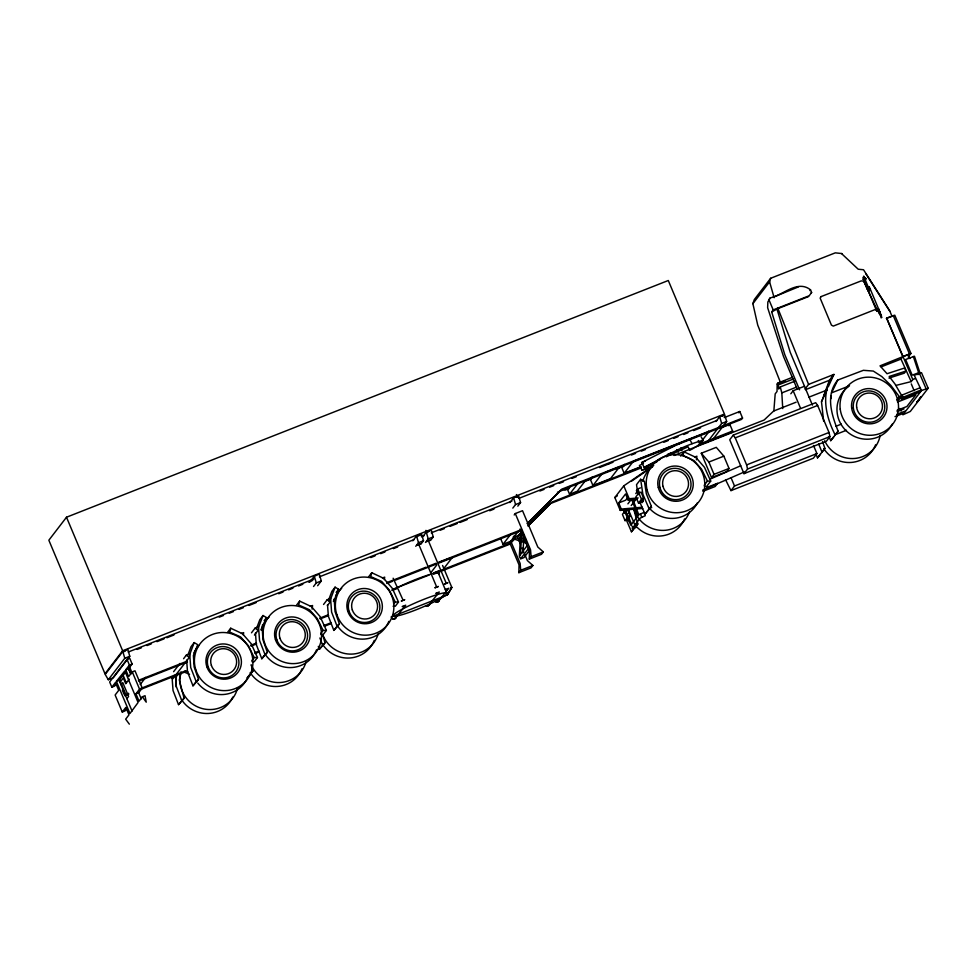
<?xml version="1.0" encoding="UTF-8"?>
<svg xmlns="http://www.w3.org/2000/svg" width="977" height="977" viewBox="0 0 977 977"><rect width="100%" height="100%" fill="white"/><g stroke="black" fill="none" stroke-linecap="round" stroke-linejoin="round"><path stroke-width="1.47" d="M447.393 593.918L447.393 594.895L451.826 587.446L447.393 594.895L391.02 617.061M866.33 286.432L869.335 286.884L867.258 288.948L863.338 279.312L863.338 277.175L865.927 278.799L863.827 280.497L868.37 291.219L869.506 290.218M525.028 554.985L527.372 560.578L532.892 565.475L531.048 567.881L518.86 572.681L519.031 564.853L509.64 542.516M514.195 514.977L515.294 513.548L522.524 510.702L537.79 547.01L543.31 551.907L541.466 554.313L529.278 559.113L529.449 551.284L520.057 528.948M519.385 554.887L520.924 529.839L438.893 562.141M520.362 555.51L521.901 530.462M522.915 553.067L524.002 535.384M792.457 377.305L777.973 383.008L777.179 384.022L777.033 391.472L775.188 393.878L773.845 411.073M830.951 398.701L831.28 395.77M805.011 389.054L808.59 384.401L833.918 374.435C820.277 392.62 825.565 416.202 835.164 434.863L838.132 431.211C831.72 415.054 825.089 395.087 837.729 380.065L863.375 370.32L873.304 371.065L881.877 376.621L890.816 385.365L899.341 396.65L901.856 395.893L894.956 383.961L889.192 376.45L905.923 371.077L904.629 367.999L887.055 373.715L880.021 365.862L908.183 354.529L909.905 358.583M170.975 677.171L172.941 678.673L189.245 657.436L189.685 653.808L186.289 655.176L183.578 658.718M254.447 635.087L258.075 630.36L258.502 626.733L255.119 628.101L251.492 632.815M327.417 605.557L330.141 602.015L330.568 598.4L327.185 599.756L323.558 604.482M243.334 635.026L243.652 632.607L241.38 633.487M312.103 609.111L312.579 605.496L310.307 606.375M384.376 579.544L384.694 577.126L382.422 578.005M696.43 459.813L696.906 456.198L694.647 457.065M180.965 673.141L179.316 680.029L184.079 698.225L178.522 704.649L173.039 690.544L172.074 677.501M261.347 630.067L262.666 624.559M230.719 628.223L229.717 632.095L240.598 636.906L248.329 645.626L254.179 657.521L257.464 657.533L251.223 643.733L242.491 633.731L230.719 628.223L227.494 632.412M299.646 601.111L298.644 604.983L309.526 609.795L317.256 618.514L323.106 630.409L326.391 630.421L320.151 616.621L311.431 606.619L299.646 601.111L296.422 605.3M371.761 572.742L370.759 576.625L381.641 581.425L389.371 590.157L395.221 602.04L398.506 602.052L392.265 588.252L383.546 578.25L371.761 572.742L368.537 576.931M683.973 451.801L682.972 455.685L693.853 460.485L701.584 469.216L707.433 481.099L710.719 481.111L704.478 467.324L695.758 457.321L683.973 451.801L680.676 456.1M780.525 382.666L757.725 325.072L752.876 303.652L769.595 281.865L770.658 278.274L835.298 252.848L841.881 253.556M752.876 303.652L754.329 299.548L770.658 278.274M823.489 396.369L829.449 380.261L833.918 374.435L828.325 386.721M188.011 654.712L190.979 646.774L194.203 642.585L197.72 644.686L193.397 655.469L194.142 666.949L198.539 679.406L192.97 685.83L187.499 671.724L186.631 660.122M194.203 642.585L189.746 654.492L190.71 667.535L196.194 681.628L192.97 685.83M256.841 627.637L259.809 619.699L263.033 615.51L266.538 617.611L262.215 628.394L262.972 639.874L267.356 652.331L261.799 658.754L256.316 644.649L255.461 633.059M263.033 615.51L258.563 627.417L259.54 640.46L265.011 654.566L261.799 658.754M328.394 600.611L331.862 591.354L335.087 587.165L338.604 589.278L334.281 600.049L335.026 611.529L339.422 623.985L333.853 630.409L328.382 616.316L327.515 604.714M335.087 587.165L330.629 599.072L331.594 612.115L337.077 626.22L333.853 630.409M177.35 674.435L175.726 678.478L176.287 687.087M823.623 421.172L821.498 401.742L826.762 388.785M797.061 388.748L783.469 356.41L767.641 307.706L767.849 302.003L770.218 297.887C783.346 295.152 797.391 279.483 810.507 289.815L811.618 292.465L809.2 295.75L773.21 309.917L771.683 311.895L784.8 354.675L799.577 389.823M821.498 401.742L827.092 389.457M863.827 280.497L863.766 276.088L868.04 286.652M837.729 380.065L831.598 392.839L849.526 385.793M868.04 290.157L870.153 288.85L867.478 288.874L876.735 311.126L879.52 311.199L881.144 317.891L881.962 317.269M879.679 311.529L876.857 311.309L876.467 310.259L877.419 308.854L878.653 309.086L881.498 316.133L879.251 313.385M863.338 279.312L864.279 277.297L865.915 278.714L863.338 279.312L865.927 278.799M142.349 696.772L146.22 702.17L145.048 695.709L142.349 696.772L139.052 701.193L135.95 693.817L139.54 689.139L142.251 688.077L134.985 670.796L132.274 671.871L128.622 676.621L125.74 669.77L129.428 665.093L132.139 664.03L129.733 658.315L127.034 659.377L109.656 682.007L111.842 687.21L114.541 686.135L116.348 683.802M66.497 517.224L48.85 540.22L104.991 673.764L122.638 650.767L724.421 414.053L668.292 280.509L66.497 517.224L122.638 650.767M122.809 651.488L105.211 674.411L108.3 679.723L113.308 677.757L129.794 656.275L127.816 649.522L122.809 651.488L124.787 658.254L108.3 679.723M122.87 652.294L125.386 650.829M111.842 687.21L115.433 682.52L118.718 690.336L115.127 695.013L122.272 712.038L124.983 710.963L126.766 708.643M120.037 682.264L123.31 677.989L125.728 683.741L129.294 679.113M121.087 684.767L122.76 682.581L128.598 696.467L126.912 698.653M128.488 693.279L124.69 695.697L128.866 694.049M140.248 684.511L145.744 677.354M122.272 712.038L125.85 707.385L128.988 714.846L125.667 719.17L129.343 724.152M135.95 693.817L138.661 692.754L142.251 688.077M173.613 671.7L179.951 663.432M139.98 689.677L184.433 672.188L185.459 670.869L188.011 671.895M178.522 704.649L184.079 698.225M264.132 620.761L266.538 617.611M309.685 582.194L314.313 576.161L319.32 574.195L321.299 580.949L317.635 585.724M251.761 660.66L254.179 657.521M257.464 657.533L254.252 661.722L252.054 661.71M313.544 586.505L316.292 582.915L321.299 580.949M252.909 671.15L247.352 677.574L252.909 671.15L251.443 665.557M336.186 592.416L338.604 589.278M320.688 633.548L323.106 630.409M326.391 630.421L323.179 634.61L320.981 634.598M318.307 646.408L319.406 649.229L324.975 642.817L322.764 634.415M324.975 642.817L319.406 649.229M412.807 540.782L416.52 535.958L421.514 533.992L423.505 540.745L420.757 544.323M416.544 536.776L420.892 534.749M422.54 536.959L426.253 532.123L431.26 530.157L433.238 536.923L430.491 540.501M415.75 546.302L418.498 542.723L423.505 540.745M425.483 542.467L428.231 538.889L433.238 536.923M393.609 604.14L395.221 602.04M398.506 602.052L395.294 606.241L393.096 606.241M394.598 619.064L396.1 617.745L392.583 619.125L394.598 619.064L405.724 605.203L402.206 606.583L404.234 606.522M431.272 572.143L436.768 564.987M443.436 569.029L452.583 557.098M428.182 605.862L429.672 604.531L426.155 605.923L428.182 605.862L439.296 591.989L435.779 593.381L437.806 593.32M509.884 502.593L513.584 497.769L518.592 495.803L520.57 502.569L517.822 506.147M517.663 497L516.43 494.545M437.745 602.101L439.235 600.77L435.718 602.162L437.745 602.101L448.858 588.227L445.341 589.62L447.368 589.558M451.423 587.214L450.885 587.91L451.826 587.446L442.581 565.463M512.815 508.113L515.563 504.535L520.57 502.569M500.774 538.962L503.021 544.311L511.252 533.576M518.958 530.548L510.727 541.282L503.021 544.311M570.421 486.18L567.674 489.758L569.567 494.264L577.273 491.236L585.516 480.501M527.116 545.703L519.239 555.974L520.069 557.965M569.567 494.264L577.81 483.542M529.253 547.56L520.497 558.966L524.014 557.574L530.132 549.599M518.86 572.681L520.717 570.275L532.892 565.475M529.278 559.113L531.122 556.707L543.31 551.907M592.233 477.081L590.401 479.463L592.966 485.557L610.466 478.669L619.626 466.75L606.155 472.05M592.966 485.557L602.113 473.637M624.694 464.405L621.946 467.983L624.169 473.271L640.985 466.652M624.169 473.271L633.316 461.352L709.009 431.578L700.778 442.3M642.732 508.443L620.248 510.397L614.826 497.525L623.79 485.85L653.735 465.284M768.899 299.609L770.218 297.887M620.248 510.397L621.262 509.066L618.697 502.935L625.598 493.935L628.174 500.065L637.175 499.284M639.886 502.263L645.003 514.134L651.39 506.367L646.347 493.764L644.393 481.246L640.643 479.292L636.528 484.665L637.419 490.649M627.429 497.928L625.695 500.175L618.697 502.935M628.174 500.065L629.2 498.722L638.201 497.94M640.472 487.865L637.676 488.964L636.442 490.564L638.323 494.606M627.893 503.851L631.398 499.284M635.771 493.58L637.529 491.297M771.683 311.895L777.826 308.647L808.59 296.544M624.621 511.508L622.422 514.378L625.06 520.656L627.283 519.776L630.226 515.954L627.588 509.676L625.353 510.556L627.991 516.833L625.06 520.656M638.836 493.006L635.893 496.829L638.531 503.106L640.765 502.227L643.696 498.404L641.059 492.127L638.836 493.006L641.474 499.284L638.531 503.106M631.203 505.536L636.467 498.685M629.493 519.08L628.26 520.68L627.014 517.981M642.072 502.691L643.306 501.091L643.025 498.331M809.909 290.609L810.507 289.815M811.008 293.247L811.618 292.465M706.713 433.593L708.569 431.187M715.982 421.527L719.683 416.703L724.69 414.737L726.668 421.502L712.013 440.578M626.342 519.911L631.447 531.781L634.745 527.495M645.003 514.134L651.39 506.367M633.56 508.663L637.834 524.014L631.447 531.781M694.317 447.796L700.204 444.108L703.074 440.371L701.144 436.792M707.006 442.557L721.661 423.468L726.668 421.502M728.83 425.74L729.843 424.421L732.616 431.016L731.602 432.335L697.688 445.683M738.771 412.795L739.784 411.476L742.557 418.071L741.543 419.389L560.651 490.539L527.324 523.745M733.287 435.095L729.734 439.735L743.986 473.662L826.383 441.25L829.949 436.609L829.021 432.481L817.651 405.455L815.685 402.695L733.287 435.095L735.254 437.867L746.623 464.893L747.552 469.021L743.986 473.662M704.136 485.398L707.433 481.099M795.29 381.03L780.257 386.941L778.681 389.005L777.973 383.008M711.525 477.619L714.04 474.346L729.037 468.447L723.859 456.149L716.275 447.344L701.278 453.243L711.525 477.619L726.522 471.72L729.037 468.447M710.719 481.111L706.603 486.473L704.417 486.473M790.833 393.768L793.165 390.727L804.511 386.257M725.581 479.756L730.967 490.625L734.521 485.996L816.919 453.584L813.499 445.439M896.08 385.378L911.187 381.616L912.799 379.516L886.615 318.111L894.773 315.192L910.955 353.454L908.17 357.081M816.919 453.584L813.365 458.213L730.967 490.625M815.807 453.743L817.493 457.871L824.93 448.406L822.536 441.628M829.009 436.548L830.694 440.676L838.132 431.211M881.23 366.851L900.989 359.084L902.87 356.629L910.955 353.454M905.923 371.077L904.311 373.177L888.972 378.099M896.666 400.143L899.341 396.65M920.31 387.661L902.089 395.062L900.562 397.053L901.502 399.3L919.467 392.229L921.25 389.908L903.029 397.309L901.502 399.3M917.989 374.667L919.76 372.359L914.46 356.226L905.618 359.524L912.188 375.156L919.76 372.359M897.387 401.706L901.856 395.893M921.494 390.544L902.87 414.798L910.295 411.476L928.15 388.223L921.494 372.677L914.264 375.278L921.494 390.544L928.15 388.223M125.74 669.77L128.451 668.695L132.139 664.03M116.397 681.323L124.824 670.906L138.099 702.487L129.953 713.528L116.397 681.323L119.109 680.261L125.654 672.164M830.694 440.676L833.662 437.037M824.93 448.406L821.962 452.046L818.592 443.79M817.493 457.871L820.46 454.232M637.834 524.014L635.563 526.42L629.322 511.911L628.87 508.919M527.262 523.501L561.665 489.221L742.557 418.071M515.172 538.583L510.873 542.87L441.665 570.092M517.322 536.434L521.62 532.16M528.081 525.724L551.736 502.166L640.765 467.14M517.383 536.691L520.607 533.479M528.13 525.98L550.723 503.485L641.156 467.91M196.194 681.628L198.539 679.406M265.011 654.566L267.356 652.331M337.077 626.22L339.422 623.985M867.258 288.813L869.383 287.03L878.653 309.086L876.857 311.309L878.702 309.233L877.664 309.636M631.594 481.124L646.505 470.877M650.242 468.313L652.721 466.603M614.826 497.525L617.33 495.815M634.977 524.014L636.369 527.311L632.229 528.508L640.191 518.128L645.296 515.685L643.904 512.388L638.811 514.83L632.571 498.71M643.464 463.501L639.398 465.479L641.962 470.267L657.142 461.608M659.768 459.715L644.185 467.36L641.62 462.585L674.863 445.781M644.185 467.36C663.346 457.663 682.117 445.597 703.074 440.371M690.47 449.908L693.133 448.541M677.525 444.523L680.187 443.265M428.805 531.476L426.29 532.953L425.948 530.377M666.131 456.796L688.113 446.782L689.652 450.434M418.828 544.543L416.971 545.349L420.489 543.969L418.828 544.543L436.731 587.14L438.343 586.444L434.826 587.824L436.731 587.14M428.39 540.782L426.534 541.588L430.051 540.208L428.39 540.782L446.294 583.379L447.906 582.683L444.388 584.063L446.294 583.379M710.255 479.06L740.774 465.736M702.683 490.124L744.303 471.952M667.389 454.476L671.529 452.669M403.159 600.342L404.771 599.646L401.254 601.026L403.159 600.342L393.145 578.225M641.62 462.585L645.455 460.961M773.051 297.289L798.343 286.933M777.179 384.022L785.081 380.92M778.437 384.889L793.532 378.954M782.736 408.594L781.82 392.888L796.56 387.1M128.243 652.025L313.739 579.056M319.406 576.833L414.285 539.512M421.356 536.727L424.189 535.616M431.272 532.831L511.911 501.103M518.824 498.392L717.179 420.366M724.238 417.594L739.784 411.476M137.134 649.449L141.384 647.788M147.051 645.553L151.301 643.88M156.967 641.657L164.038 638.873M166.872 637.761L173.955 634.977M219.263 617.146L223.513 615.473M229.18 613.251L233.43 611.578M239.096 609.355L243.346 607.682M249.001 605.447L256.084 602.662M278.738 593.747L282.988 592.086M288.655 589.852L292.905 588.178M298.571 585.956L302.809 584.283M308.476 582.06L312.725 580.387M370.784 557.549L375.034 555.876M380.7 553.654L384.938 551.981M393.438 548.634L397.688 546.961M440.163 530.255L444.413 528.581M450.079 526.359L457.163 523.574M459.996 522.463L467.067 519.679M489.733 510.763L493.971 509.09M539.915 491.016L544.067 489.392M549.587 487.218L553.739 485.581M559.296 483.395L563.534 481.734M572.009 478.388L576.259 476.727M599.56 467.543L608.756 463.941M608.976 463.843L613.019 462.255M631.374 455.05L635.612 453.377M641.266 451.154L645.504 449.493M663.871 442.263L668.109 440.59M673.764 438.368L678.001 436.707M683.656 434.484L687.893 432.811M693.548 430.588L700.619 427.804M805.524 389.664L829.449 380.261M124.787 658.254L129.794 656.275M557.44 492.237L568.748 487.792M584.295 481.673L591.354 478.901M616.792 468.887L623.863 466.114M719.951 428.305L729.843 424.421M564.901 490.222L569.139 488.561M796.108 402.194L773.625 411.048L764.124 420.025L674.045 455.465M808.761 397.224L827.043 390.031M698.702 444.352L732.616 431.016M735.254 437.867L817.651 405.455M138.429 680.334L187.059 661.209M386.623 582.707L426.18 567.148M429.001 566.037L436.06 563.253M438.588 562.605L451.191 557.647M138.807 681.103L187.425 661.979M387.026 583.464L392.669 581.242M395.502 580.13L436.463 564.022M439.284 562.911L519.788 531.244M912.799 379.516L915.351 378.514M701.278 453.243L708.875 462.048L723.859 456.149M433.641 572.876L439.235 570.678M140.993 688.358L185.459 670.869M250.625 645.345L256.267 643.122M319.772 618.148L328.235 614.814M392.229 589.534L428.952 575.087M431.773 573.975L438.832 571.203M392.62 590.303L396.857 588.63M433.58 574.195L509.86 544.189M251.028 646.115L256.67 643.892M320.163 618.917L328.626 615.583M641.474 499.284L643.696 498.404M254.802 652.734L259.027 651.073M323.937 625.536L330.995 622.764M255.192 653.503L259.43 651.842M324.34 626.306L331.386 623.534M835.75 426.338L841.368 424.128M897.594 402.011L915.876 394.818L906.912 406.493L897.069 410.364M746.623 464.893L829.021 432.481M747.552 469.021L829.949 436.609M835.225 434.692L846.461 430.271M627.991 516.833L630.226 515.954M897.081 411.635L903.994 408.911M706.774 487.523L717.68 483.236L715.164 486.509L702.903 491.333M896.642 414.419L904.934 411.158M886.359 318.465L892.001 316.267L889.705 310.833L863.534 269.75L858.221 269.225L841.539 253.568M894.981 416.593L903.151 413.479M641.962 470.267L651.964 466.921M722.235 416.055L724.055 415.506M516.198 497.11L518.018 496.548M621.262 509.066L642.255 507.234M648.728 507.918L651.72 507.661M863.607 277.761L864.474 277.773M631.643 525.223L630.837 525.199L623.961 510.092M866.77 287.836L868.455 287.922M877.419 308.854L875.758 308.537L876.467 310.259M514.232 535.481L525.797 539.377M513.206 536.935L526.224 541.331M512.644 538.547L527.116 543.42M881.046 315.07L879.788 314.606L878.702 311.736M184.433 672.188L189.55 674.252M327.185 599.756L330.141 602.015M255.119 628.101L258.075 630.36M186.289 655.176L189.245 657.436M865.915 273.865L889.778 311.162M698.274 440.517L700.204 444.108M689.481 438.868L692.058 443.643M676.902 449.615L678.282 452.18M899.854 408.435L901.063 410.987M637.676 488.964L639.556 493.006M642.06 498.392L643.306 501.091M623.265 509.896L624.511 512.595M624.743 509.066L631.606 524.197L638.042 515.832L631.777 499.735M900.989 359.084L911.187 381.616M880.069 312.787L880.411 313.556M649.119 508.773L642.866 494.252L640.643 479.292M919.418 373.177L926.074 388.712M893.234 315.534L909.44 353.845M886.615 318.111L902.87 356.629M911.285 383.912L914.154 390.727M902.089 395.062L903.029 397.309M808.59 384.401L777.594 307.706M769.168 300.293L773.21 309.917M812.424 405.089L790.246 352.343L777.118 309.562M793.165 390.727L800.517 408.203M731.101 477.851L734.521 485.996M708.875 462.048L714.04 474.346M640.362 513.878L641.755 517.175M623.79 485.85L629.2 498.722M632.107 526.322L633.035 528.52M515.294 513.548L530.548 549.856L531.122 556.707M518.567 539.634L520.326 543.823M522.084 548.012L523.843 552.2M510.739 541.075L520.13 563.424L520.717 570.275M438.27 572.888L446.599 592.685M127.034 659.377L129.428 665.093M132.274 671.871L139.54 689.139M129.245 666.18L132.151 673.104M128.219 667.499L130.552 673.043M138.661 692.754L141.25 698.897M128.451 668.695L130.759 674.191M123.041 675.07L126.424 683.094M119.304 679.125L125.715 694.366M119.109 680.261L132.066 711.073M122.369 690.153L124.116 694.305M319.882 637.993L322.618 645.04M181.734 700.46L176.263 686.355L175.396 674.753M864.254 280.692L863.338 277.175M864.242 277.26L864.621 278.36M913.336 356.483L918.624 372.628M680.993 447.71L681.873 450.507M719.683 416.703L721.661 423.468M513.584 497.769L515.563 504.535M426.253 532.123L428.231 538.889M416.52 535.958L418.498 542.723M314.313 576.161L316.292 582.915M769.595 281.865L774.15 297.729M780.257 386.941L781.82 392.888M624.095 509.786L624.535 512.778M628.626 510.812L628.919 513.56M689.481 511.863A29.554 28.785 37.5 0 1 661.331 530.377A29.554 28.785 37.5 0 1 634 509.298M684.584 518.897A29.554 28.785 37.5 0 1 635.221 525.235M697.456 502.74A29.554 28.785 37.5 0 1 648.63 507.356M642.805 481.356A29.554 28.785 37.5 0 1 650.792 467.946M880.204 435.29A29.554 28.785 37.5 0 1 855.009 458.433A29.554 28.785 37.5 0 1 824.698 440.749M875.6 444.779A29.554 28.785 37.5 0 1 851.272 462.439A29.554 28.785 37.5 0 1 823.77 448.602M892.282 424.079A29.554 28.785 37.5 0 1 847.438 431.956A29.554 28.785 37.5 0 1 848.537 386.562M305.948 662.113A29.554 28.785 37.5 0 1 279.935 682.532A29.554 28.785 37.5 0 1 251.089 664.739M301.991 668.756A29.554 28.785 37.5 0 1 277.663 686.428A29.554 28.785 37.5 0 1 250.173 672.579M316.524 649.827A29.554 28.785 37.5 0 1 292.196 667.499A29.554 28.785 37.5 0 1 264.706 653.65M261.115 629.896A29.554 28.785 37.5 0 1 262.044 627.185M263.24 624.596A29.554 28.785 37.5 0 1 269.371 616.707M378.246 633.67A29.554 28.785 37.5 0 1 351.512 654.114A29.554 28.785 37.5 0 1 322.825 634.952M374.289 640.326A29.554 28.785 37.5 0 1 349.961 657.985A29.554 28.785 37.5 0 1 322.471 644.148M388.822 621.396A29.554 28.785 37.5 0 1 364.494 639.056A29.554 28.785 37.5 0 1 337.004 625.219M333.413 601.453A29.554 28.785 37.5 0 1 334.342 598.754M335.538 596.153A29.554 28.785 37.5 0 1 341.669 588.264M237.655 687.71A29.554 28.785 37.5 0 1 201.885 708.472A29.554 28.785 37.5 0 1 180.965 671.883M232.782 697.065A29.554 28.785 37.5 0 1 208.296 713.479A29.554 28.785 37.5 0 1 181.514 699.593M247.315 678.136A29.554 28.785 37.5 0 1 197.745 683.045M193.947 652.892A29.554 28.785 37.5 0 1 198.697 645.724M426.766 605.325A29.383 3.383 -22.8 0 1 394.073 614.338A29.383 3.383 -22.8 0 1 439.113 594.028A29.383 3.383 -22.8 0 1 428.207 604.665M391.911 590.487A29.383 3.383 -22.8 0 1 395.868 588.374M398.384 587.104A29.383 3.383 -22.8 0 1 430.222 574.403M433.788 573.462A29.383 3.383 -22.8 0 1 438.758 574.122M821.034 296.617L820.143 298.095L831.427 325.109L833.283 326.098L876.662 308.964L863.656 281.168L861.189 280.9L821.034 296.617M920.957 396.931L916.78 402.365L920.957 396.931M647.116 489.99A29.554 28.785 37.5 0 0 695.868 505.06A29.554 28.785 37.5 0 0 683.558 455.917A29.554 28.785 37.5 0 0 647.116 489.99M658.29 487.499A17.928 17.464 37.5 0 0 687.857 496.634A17.928 17.464 37.5 0 0 680.395 466.835A17.928 17.464 37.5 0 0 658.29 487.499M663.004 486.375A13.092 12.75 37.5 0 0 684.596 493.043A13.092 12.75 37.5 0 0 679.149 471.28A13.092 12.75 37.5 0 0 663.004 486.375M659.927 487.425A15.937 15.522 37.5 0 0 686.22 495.547A15.937 15.522 37.5 0 0 679.577 469.045A15.937 15.522 37.5 0 0 659.927 487.425M840.22 409.119A29.554 28.785 37.5 0 0 886.957 429.819A29.554 28.785 37.5 0 0 880.607 379.723A29.554 28.785 37.5 0 0 840.22 409.119M851.651 407.983A17.928 17.464 37.5 0 0 879.996 420.537A17.928 17.464 37.5 0 0 876.149 390.141A17.928 17.464 37.5 0 0 851.651 407.983M856.634 407.201A13.092 12.75 37.5 0 0 877.346 416.361A13.092 12.75 37.5 0 0 874.525 394.171A13.092 12.75 37.5 0 0 856.634 407.201M853.336 408.142A15.937 15.522 37.5 0 0 878.531 419.304A15.937 15.522 37.5 0 0 875.111 392.278A15.937 15.522 37.5 0 0 853.336 408.142M264.572 643.098A29.554 28.785 37.5 0 0 314.252 654.358A29.554 28.785 37.5 0 0 298.132 606.228A29.554 28.785 37.5 0 0 264.572 643.098M275.477 639.74A17.928 17.464 37.5 0 0 305.63 646.566A17.928 17.464 37.5 0 0 295.836 617.379A17.928 17.464 37.5 0 0 275.477 639.74M280.008 638.36A13.092 12.75 37.5 0 0 302.027 643.342A13.092 12.75 37.5 0 0 294.883 622.019A13.092 12.75 37.5 0 0 280.008 638.36M276.833 639.837A15.937 15.522 37.5 0 0 303.627 645.907A15.937 15.522 37.5 0 0 294.932 619.955A15.937 15.522 37.5 0 0 276.833 639.837M336.87 614.655A29.554 28.785 37.5 0 0 386.55 625.915A29.554 28.785 37.5 0 0 370.417 577.786A29.554 28.785 37.5 0 0 336.87 614.655M347.775 611.297A17.928 17.464 37.5 0 0 377.916 618.136A17.928 17.464 37.5 0 0 368.134 588.936A17.928 17.464 37.5 0 0 347.775 611.297M352.306 609.917A13.092 12.75 37.5 0 0 374.325 614.912A13.092 12.75 37.5 0 0 367.181 593.576A13.092 12.75 37.5 0 0 352.306 609.917M349.131 611.407A15.937 15.522 37.5 0 0 375.925 617.476A15.937 15.522 37.5 0 0 367.23 591.512A15.937 15.522 37.5 0 0 349.131 611.407M195.913 670.1A29.554 28.785 37.5 0 0 245.606 681.36A29.554 28.785 37.5 0 0 229.473 633.23A29.554 28.785 37.5 0 0 195.913 670.1M206.831 666.741A17.928 17.464 37.5 0 0 236.971 673.58A17.928 17.464 37.5 0 0 227.189 644.38A17.928 17.464 37.5 0 0 206.831 666.741M211.362 665.361A13.092 12.75 37.5 0 0 233.369 670.356A13.092 12.75 37.5 0 0 226.224 649.021A13.092 12.75 37.5 0 0 211.362 665.361M208.174 666.839A15.937 15.522 37.5 0 0 234.981 672.921A15.937 15.522 37.5 0 0 226.273 646.957A15.937 15.522 37.5 0 0 208.174 666.839"/></g></svg>
